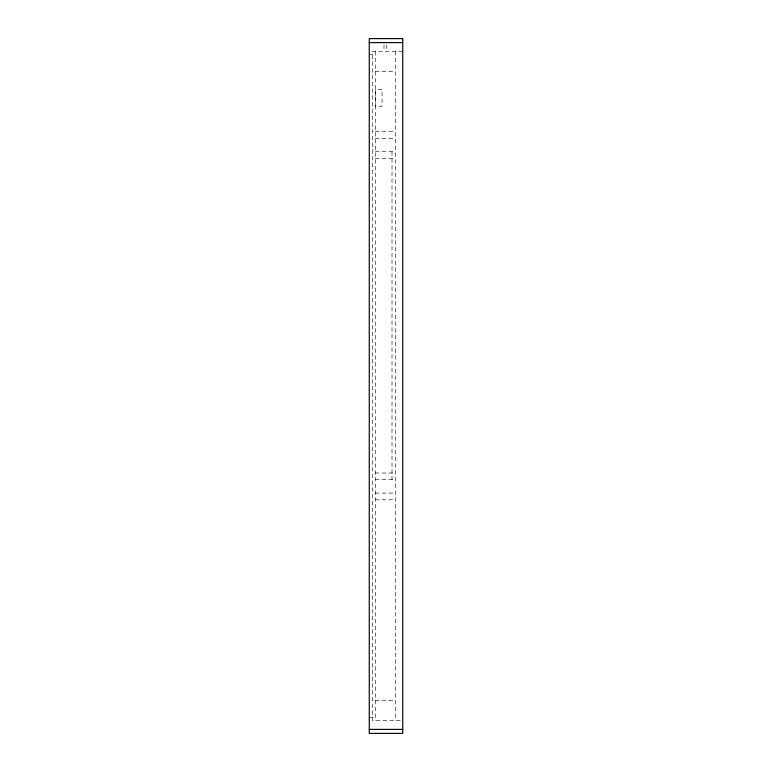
<?xml version="1.0" encoding="UTF-8"?>
<svg xmlns="http://www.w3.org/2000/svg" width="772" height="772" viewBox="0 0 772 772"><rect width="100%" height="100%" fill="white"/><g stroke="black" fill="none" stroke-linecap="round" stroke-linejoin="round"><path stroke-width="0.58" stroke-dasharray="3.86 2.9" d="M402.733 51.319L372.596 51.319L372.615 720.681L402.733 720.681M369.267 54.667L372.615 54.667M375.279 71.4L395.351 71.4M375.279 131.645L395.351 131.645M375.279 138.333L395.351 138.333M375.279 151.727L395.351 151.727M375.279 158.414L395.351 158.414M375.279 473.014L395.351 473.014M375.279 479.711L395.351 479.711M375.279 493.096L395.351 493.096M375.279 499.793L395.351 499.793M375.279 700.6L395.351 700.6M369.267 717.333L372.615 717.333M395.351 51.319L395.351 720.681M392.012 151.727L392.012 479.711M386.666 44.795L386.666 51.319M383.993 44.795L383.993 51.319M375.279 51.319L375.279 720.681M382.053 89.61L375.356 89.61L375.356 106.343L382.053 106.343L382.053 89.61"/><path stroke-width="1.16" d="M369.267 42.614L402.733 42.614M369.267 729.386L402.733 729.386M402.733 38.6L369.267 38.6L369.267 733.4L402.733 733.4L402.733 38.6"/></g></svg>
